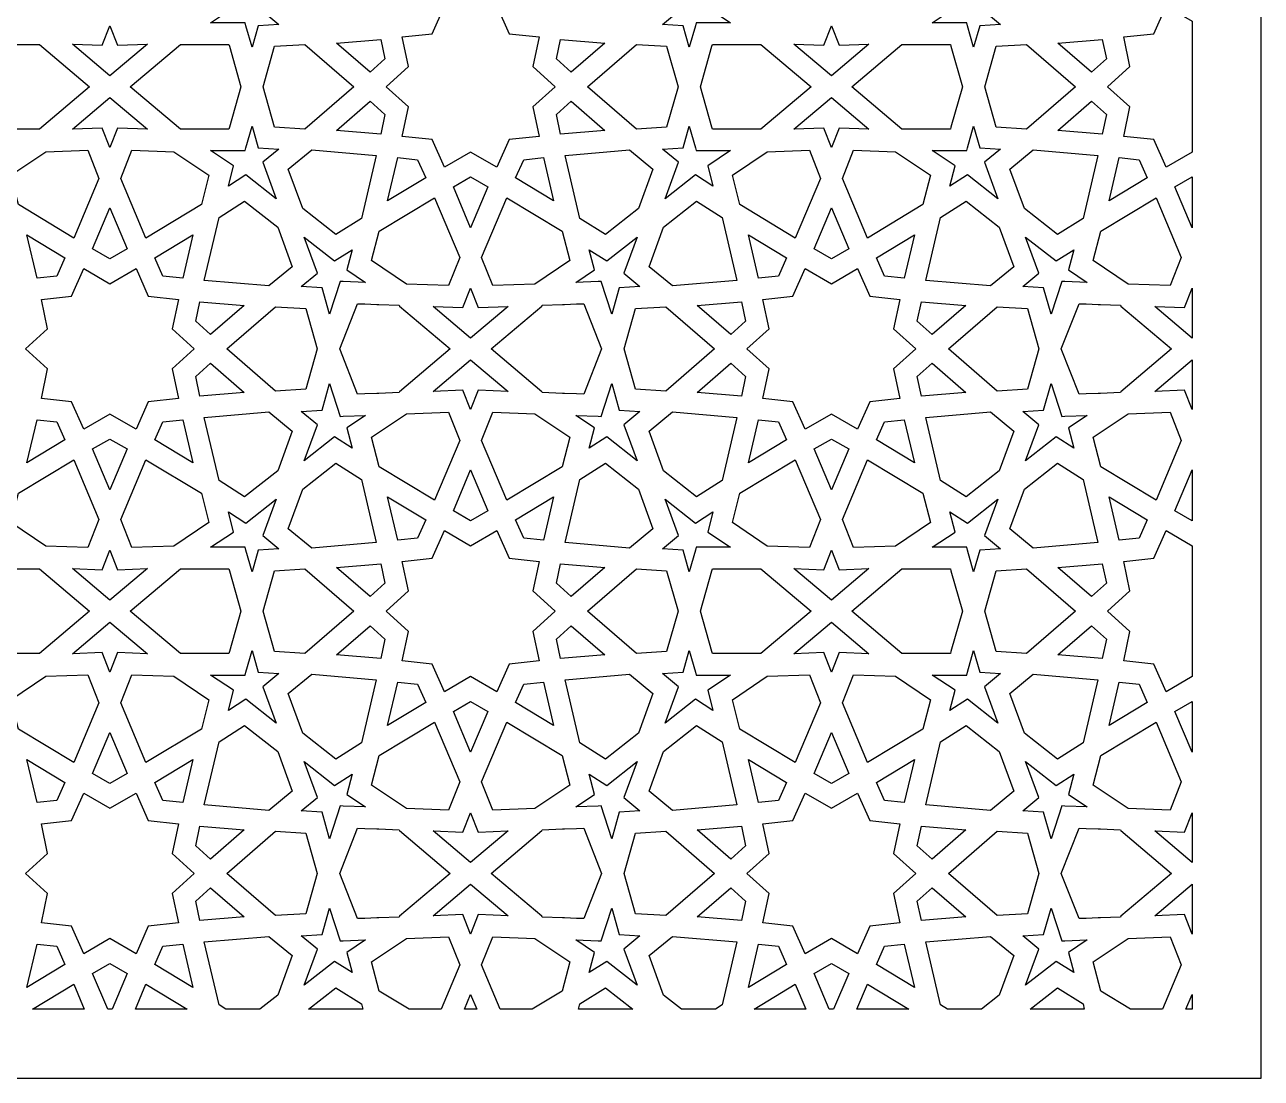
# Model space of a CAD drawing. Extents: x -500 to 500, y -1000 to 1000.
# Drawn here: x -37 to 500, y -1000 to -542 of the extents above; entities that cross this region are included whole.
import ezdxf

# ---------------------------------------------------------------- set-up
doc = ezdxf.new("R2010")
doc.units = 0
doc.layers.add('PLAN_1', color=18, linetype='CONTINUOUS')

msp = doc.modelspace()

# ---------------------------------------------------------------- linework, layer by layer
at = {"layer": 'PLAN_1'}
for points in [[(-500, -1000), (500, -1000), (500, 1000), (-500, 1000)], [(66.44, -536.57), (73.42, -542.34), (64.38, -542.9), (61.73, -552.27), (59.07, -542.9), (58.74, -541.67), (43.76, -541.67), (53.71, -535.02), (51.45, -526.25), (59.09, -531.11), (72.24, -520.77)], [(254.24, -531.11), (261.88, -526.25), (259.62, -535.02), (269.58, -541.67), (254.59, -541.67), (254.26, -542.9), (251.61, -552.27), (248.95, -542.9), (239.92, -542.34), (246.9, -536.57), (241.09, -520.77)], [(379.77, -536.57), (386.75, -542.34), (377.72, -542.9), (375.06, -552.27), (372.4, -542.9), (372.07, -541.67), (357.09, -541.67), (367.05, -535.02), (364.79, -526.25), (372.43, -531.11), (385.58, -520.77)], [(470, -540.99), (470, -540.99), (470, -597.8), (470, -597.79), (458.64, -604.35), (453.3, -592.37), (440.26, -591), (442.99, -578.17), (433.24, -569.4), (433.24, -569.39), (433.24, -569.39), (433.24, -569.39), (433.24, -569.39), (442.99, -560.61), (440.26, -547.78), (453.3, -546.41), (458.64, -534.43)], [(3.34, -551.39), (16.28, -550.9), (0.01, -564.64), (0.01, -564.64), (0.01, -564.64), (0, -564.64), (0, -564.64), (0, -564.64), (-0.01, -564.64), (-0.01, -564.64), (-0.01, -564.64), (-16.28, -550.9), (-3.34, -551.39), (-0.01, -542.96), (-0.01, -542.97), (0, -542.96), (0.01, -542.97), (0.01, -542.96)], [(316.67, -551.39), (329.61, -550.9), (313.34, -564.64), (313.34, -564.64), (313.34, -564.64), (313.34, -564.64), (313.33, -564.64), (313.33, -564.64), (313.33, -564.64), (313.33, -564.64), (313.32, -564.64), (297.06, -550.9), (310, -551.39), (313.33, -542.96), (313.33, -542.97), (313.33, -542.96), (313.34, -542.97), (313.34, -542.96)], [(-8.86, -569.39), (-30.63, -587.78), (-51.67, -587.78), (-51.89, -586.97), (-56.87, -569.39), (-51.89, -551.81), (-51.67, -551), (-30.63, -551)], [(51.89, -551.81), (56.87, -569.39), (51.89, -586.97), (51.67, -587.78), (30.63, -587.78), (8.86, -569.39), (30.63, -551), (51.67, -551)], [(105.97, -569.39), (84.72, -587.78), (71.56, -586.97), (66.58, -569.39), (71.56, -551.81), (84.72, -551)], [(119.4, -557.28), (112.97, -563.07), (98.36, -550.44), (117.6, -548.82)], [(214.98, -550.44), (200.37, -563.07), (193.94, -557.28), (195.74, -548.82)], [(241.77, -551.81), (246.75, -569.39), (241.77, -586.97), (228.62, -587.78), (207.36, -569.39), (228.62, -551)], [(304.47, -569.39), (282.7, -587.78), (261.66, -587.78), (261.45, -586.97), (256.46, -569.39), (261.45, -551.81), (261.66, -551), (282.7, -551)], [(365.22, -551.81), (370.21, -569.39), (365.22, -586.97), (365, -587.78), (343.97, -587.78), (322.19, -569.39), (343.97, -551), (365, -551)], [(419.31, -569.39), (398.05, -587.78), (384.9, -586.97), (379.91, -569.39), (384.9, -551.81), (398.05, -551)], [(432.73, -557.28), (426.3, -563.07), (411.69, -550.44), (430.93, -548.82)], [(16.28, -587.89), (3.34, -587.39), (0.01, -595.82), (0.01, -595.81), (0, -595.82), (-0.01, -595.81), (-0.01, -595.82), (-3.34, -587.39), (-16.28, -587.89), (-0.01, -574.14), (-0.01, -574.14), (-0.01, -574.14), (0, -574.14), (0, -574.14), (0, -574.14), (0.01, -574.14), (0.01, -574.14), (0.01, -574.14)], [(329.61, -587.89), (316.67, -587.39), (313.34, -595.82), (313.34, -595.81), (313.33, -595.82), (313.33, -595.81), (313.33, -595.82), (310, -587.39), (297.06, -587.89), (313.32, -574.14), (313.33, -574.14), (313.33, -574.14), (313.33, -574.14), (313.33, -574.14), (313.34, -574.14), (313.34, -574.14), (313.34, -574.14), (313.34, -574.14)], [(119.4, -581.5), (117.6, -589.96), (98.36, -588.34), (112.97, -575.71)], [(214.98, -588.34), (195.74, -589.96), (193.94, -581.5), (200.37, -575.71)], [(432.73, -581.5), (430.93, -589.96), (411.69, -588.34), (426.3, -575.71)], [(64.38, -595.88), (73.42, -596.44), (66.44, -602.21), (72.24, -618.01), (59.09, -607.67), (51.45, -612.53), (53.71, -603.76), (43.76, -597.11), (58.74, -597.11), (59.07, -595.88), (61.73, -586.51)], [(254.26, -595.88), (254.59, -597.11), (269.58, -597.11), (259.62, -603.76), (261.88, -612.53), (254.24, -607.67), (241.09, -618.01), (246.9, -602.21), (239.92, -596.44), (248.95, -595.88), (251.61, -586.51)], [(377.72, -595.88), (386.75, -596.44), (379.77, -602.21), (385.58, -618.01), (372.43, -607.67), (364.79, -612.53), (367.05, -603.76), (357.09, -597.11), (372.07, -597.11), (372.4, -595.88), (375.06, -586.51)], [(-4.75, -609.24), (-15.67, -635.13), (-39.73, -620.6), (-43.02, -607.84), (-27.84, -597.67), (-9.59, -596.98)], [(27.84, -597.67), (43.02, -607.84), (39.73, -620.6), (15.67, -635.13), (4.75, -609.24), (9.59, -596.98)], [(115.65, -599.19), (109.27, -626.56), (98.15, -633.63), (83.78, -622.34), (77.48, -605.2), (87.65, -596.8)], [(133.63, -601.09), (137.15, -609), (120.63, -618.99), (125.03, -600.19)], [(192.71, -618.99), (176.19, -609), (179.7, -601.09), (188.31, -600.19)], [(235.85, -605.2), (229.55, -622.34), (215.19, -633.63), (204.07, -626.56), (197.68, -599.19), (225.69, -596.8)], [(308.59, -609.24), (297.66, -635.13), (273.6, -620.6), (270.32, -607.84), (285.49, -597.67), (303.75, -596.98)], [(341.18, -597.67), (356.35, -607.84), (353.06, -620.6), (329, -635.13), (318.08, -609.24), (322.92, -596.98)], [(428.99, -599.19), (422.6, -626.56), (411.48, -633.63), (397.12, -622.34), (390.82, -605.2), (400.98, -596.8)], [(446.96, -601.09), (450.48, -609), (433.96, -618.99), (438.36, -600.19)], [(164.16, -612.9), (156.67, -630.7), (156.67, -630.69), (156.66, -630.7), (149.17, -612.9), (156.66, -608.58), (156.67, -608.58), (156.67, -608.58)], [(470, -608.58), (470, -630.69), (470, -630.7), (462.5, -612.9), (470, -608.58)], [(7.5, -639.83), (0, -644.16), (-7.5, -639.83), (-0.01, -622.04), (0, -622.05), (0.01, -622.04)], [(72.89, -630.39), (79.18, -647.54), (69.02, -655.93), (41.02, -653.55), (47.4, -626.18), (58.52, -619.1)], [(151.92, -643.5), (147.08, -655.76), (128.83, -655.07), (113.65, -644.9), (116.94, -632.14), (141, -617.6)], [(196.39, -632.14), (199.68, -644.9), (184.51, -655.07), (166.25, -655.76), (161.41, -643.5), (172.34, -617.6)], [(265.93, -626.18), (272.32, -653.55), (244.31, -655.93), (234.15, -647.54), (240.45, -630.39), (254.81, -619.1)], [(320.83, -639.83), (313.33, -644.16), (305.84, -639.83), (313.33, -622.04), (313.33, -622.05), (313.34, -622.04)], [(386.22, -630.39), (392.52, -647.54), (382.36, -655.93), (354.35, -653.55), (360.74, -626.18), (371.86, -619.1)], [(465.25, -643.5), (460.41, -655.76), (442.16, -655.07), (426.98, -644.9), (430.27, -632.14), (454.33, -617.6)], [(-19.52, -643.74), (-23.04, -651.64), (-31.64, -652.55), (-36.04, -633.75)], [(31.64, -652.55), (23.04, -651.64), (19.52, -643.74), (36.04, -633.75)], [(97.57, -645.06), (105.21, -640.21), (102.95, -648.97), (111.04, -654.39), (101.31, -654.03), (100.04, -653.96), (95.41, -668.21), (92.16, -656.68), (83.13, -656.12), (90.11, -650.36), (84.34, -634.66)], [(223.23, -650.36), (230.21, -656.12), (221.17, -656.68), (217.93, -668.21), (213.29, -653.96), (212.02, -654.03), (202.29, -654.39), (210.38, -648.97), (208.12, -640.21), (215.76, -645.06), (228.99, -634.66)], [(293.81, -643.74), (290.3, -651.64), (281.69, -652.55), (277.29, -633.75)], [(344.98, -652.55), (336.37, -651.64), (332.85, -643.74), (349.37, -633.75)], [(410.91, -645.06), (418.55, -640.21), (416.29, -648.97), (424.38, -654.39), (414.65, -654.03), (413.37, -653.96), (408.74, -668.21), (405.5, -656.68), (396.46, -656.12), (403.44, -650.36), (397.67, -634.66)], [(16.7, -660.37), (29.74, -661.74), (27.02, -674.57), (36.67, -683.27), (36.67, -683.27), (36.67, -683.27), (27.02, -691.97), (29.74, -704.8), (16.7, -706.17), (11.36, -718.15), (0, -711.59), (-11.36, -718.15), (-16.7, -706.17), (-29.74, -704.8), (-27.02, -691.97), (-36.67, -683.27), (-36.67, -683.27), (-36.67, -683.27), (-27.02, -674.57), (-29.74, -661.74), (-16.7, -660.37), (-11.36, -648.39), (0, -654.95), (11.36, -648.39)], [(330.03, -660.37), (343.08, -661.74), (340.35, -674.57), (350.01, -683.27), (350.01, -683.27), (350.01, -683.27), (340.35, -691.97), (343.08, -704.8), (330.03, -706.17), (324.7, -718.15), (313.33, -711.59), (301.97, -718.15), (296.64, -706.17), (283.59, -704.8), (286.32, -691.97), (276.66, -683.27), (276.66, -683.27), (276.66, -683.27), (286.32, -674.57), (283.59, -661.74), (296.64, -660.37), (301.97, -648.39), (313.33, -654.95), (324.7, -648.39)], [(160, -665.34), (172.94, -664.85), (156.67, -678.6), (140.39, -664.85), (153.33, -665.34), (156.66, -656.92), (156.66, -656.93), (156.67, -656.92), (156.67, -656.93), (156.67, -656.92)], [(470, -678.6), (453.73, -664.85), (466.67, -665.34), (469.99, -656.92), (470, -656.93), (470, -656.92)], [(58.31, -664.4), (43.7, -677.02), (37.27, -671.24), (39.07, -662.77)], [(85.11, -665.77), (90.07, -683.27), (85.11, -700.77), (71.95, -701.58), (50.79, -683.27), (71.95, -664.95)], [(110.69, -663.73), (115.9, -663.92), (116.83, -663.92), (125.57, -664.29), (125.71, -664.67), (147.72, -683.27), (125.71, -701.87), (125.57, -702.25), (116.83, -702.61), (115.9, -702.61), (110.69, -702.81), (107.57, -702.93), (99.81, -683.27), (107.57, -663.61)], [(213.52, -683.27), (205.76, -702.93), (202.64, -702.81), (197.43, -702.61), (196.5, -702.61), (187.76, -702.25), (187.63, -701.87), (165.61, -683.27), (165.62, -683.27), (165.61, -683.27), (187.63, -664.67), (187.76, -664.29), (196.5, -663.92), (197.43, -663.92), (202.64, -663.73), (205.76, -663.61)], [(262.55, -683.27), (241.38, -701.58), (228.23, -700.77), (223.27, -683.27), (228.23, -665.77), (241.38, -664.95)], [(276.06, -671.24), (269.63, -677.02), (255.02, -664.4), (274.26, -662.77)], [(371.64, -664.4), (357.04, -677.02), (350.61, -671.24), (352.41, -662.77)], [(398.44, -665.77), (403.4, -683.27), (398.44, -700.77), (385.29, -701.58), (364.12, -683.27), (385.29, -664.95)], [(424.02, -663.73), (429.23, -663.92), (430.17, -663.92), (438.9, -664.29), (439.04, -664.67), (461.05, -683.27), (461.05, -683.27), (439.04, -701.87), (438.9, -702.25), (430.17, -702.61), (429.23, -702.61), (424.02, -702.81), (420.9, -702.93), (413.14, -683.27), (420.9, -663.61)], [(58.31, -702.14), (39.07, -703.76), (37.27, -695.3), (43.7, -689.51)], [(172.94, -701.68), (160, -701.19), (156.67, -709.62), (156.67, -709.61), (156.67, -709.62), (156.66, -709.61), (156.66, -709.62), (153.33, -701.19), (140.39, -701.68), (156.67, -687.94)], [(276.06, -695.3), (274.26, -703.76), (255.02, -702.14), (269.63, -689.51)], [(371.64, -702.14), (352.41, -703.76), (350.61, -695.3), (357.04, -689.51)], [(470, -709.62), (470, -709.61), (469.99, -709.62), (466.67, -701.19), (453.73, -701.68), (470, -687.94)], [(100.04, -712.58), (101.31, -712.51), (111.04, -712.14), (102.95, -717.56), (105.21, -726.33), (97.57, -721.47), (84.34, -731.88), (90.11, -716.18), (83.13, -710.41), (92.16, -709.85), (95.41, -698.33)], [(221.17, -709.85), (230.21, -710.41), (223.23, -716.18), (228.99, -731.88), (215.76, -721.47), (208.12, -726.33), (210.38, -717.56), (202.29, -712.14), (212.02, -712.51), (213.29, -712.58), (217.93, -698.33)], [(413.37, -712.58), (414.65, -712.51), (424.38, -712.14), (416.29, -717.56), (418.55, -726.33), (410.91, -721.47), (397.67, -731.88), (403.44, -716.18), (396.46, -710.41), (405.5, -709.85), (408.74, -698.33)], [(-23.04, -714.89), (-19.52, -722.8), (-36.04, -732.79), (-31.64, -713.99)], [(36.04, -732.79), (19.52, -722.8), (23.04, -714.89), (31.64, -713.99)], [(79.18, -719), (72.89, -736.14), (58.52, -747.43), (47.4, -740.36), (41.02, -712.99), (69.02, -710.6)], [(151.92, -723.04), (141, -748.93), (116.94, -734.4), (113.65, -721.64), (128.83, -711.47), (147.08, -710.78)], [(184.51, -711.47), (199.68, -721.64), (196.39, -734.4), (172.34, -748.93), (161.41, -723.04), (166.25, -710.78)], [(272.32, -712.99), (265.93, -740.36), (254.81, -747.43), (240.45, -736.14), (234.15, -719), (244.31, -710.6)], [(290.3, -714.89), (293.81, -722.8), (277.29, -732.79), (281.69, -713.99)], [(349.37, -732.79), (332.85, -722.8), (336.37, -714.89), (344.98, -713.99)], [(392.52, -719), (386.22, -736.14), (371.86, -747.43), (360.74, -740.36), (354.35, -712.99), (382.36, -710.6)], [(465.25, -723.04), (454.33, -748.93), (430.27, -734.4), (426.98, -721.64), (442.16, -711.47), (460.41, -710.78)], [(7.5, -726.7), (0.01, -744.5), (0, -744.49), (-0.01, -744.5), (-7.5, -726.7), (0, -722.38)], [(320.83, -726.7), (313.34, -744.5), (313.33, -744.49), (313.33, -744.5), (305.84, -726.7), (313.33, -722.38)], [(-4.75, -757.3), (-9.59, -769.56), (-27.84, -768.87), (-43.02, -758.7), (-39.73, -745.93), (-15.67, -731.4)], [(39.73, -745.93), (43.02, -758.7), (27.84, -768.87), (9.59, -769.56), (4.75, -757.3), (15.67, -731.4)], [(109.27, -739.98), (115.65, -767.35), (87.65, -769.73), (77.48, -761.34), (83.78, -744.19), (98.15, -732.9)], [(229.55, -744.19), (235.85, -761.34), (225.69, -769.73), (197.68, -767.35), (204.07, -739.98), (215.19, -732.9)], [(308.59, -757.3), (303.75, -769.56), (285.49, -768.87), (270.32, -758.7), (273.6, -745.93), (297.66, -731.4)], [(353.06, -745.93), (356.35, -758.7), (341.18, -768.87), (322.92, -769.56), (318.08, -757.3), (329, -731.4)], [(422.6, -739.98), (428.99, -767.35), (400.98, -769.73), (390.82, -761.34), (397.12, -744.19), (411.48, -732.9)], [(164.16, -753.63), (156.67, -757.96), (156.67, -757.96), (156.66, -757.96), (149.17, -753.63), (156.66, -735.84), (156.67, -735.84), (156.67, -735.84)], [(470, -735.84), (470, -757.96), (470, -757.96), (462.5, -753.63), (470, -735.84)], [(66.44, -764.33), (73.42, -770.1), (64.38, -770.65), (61.73, -780.02), (59.07, -770.65), (58.74, -769.42), (43.76, -769.42), (53.71, -762.77), (51.45, -754.01), (59.09, -758.86), (72.24, -748.53)], [(137.15, -757.54), (133.63, -765.44), (125.03, -766.35), (120.63, -747.55)], [(188.31, -766.35), (179.7, -765.44), (176.19, -757.54), (192.71, -747.55)], [(254.24, -758.86), (261.88, -754.01), (259.62, -762.77), (269.58, -769.42), (254.59, -769.42), (254.26, -770.65), (251.61, -780.02), (248.95, -770.65), (239.92, -770.1), (246.9, -764.33), (241.09, -748.53)], [(379.77, -764.33), (386.75, -770.1), (377.72, -770.65), (375.06, -780.02), (372.4, -770.65), (372.07, -769.42), (357.09, -769.42), (367.05, -762.77), (364.79, -754.01), (372.43, -758.86), (385.58, -748.53)], [(450.48, -757.54), (446.96, -765.44), (438.36, -766.35), (433.96, -747.55)], [(173.36, -774.17), (186.41, -775.54), (183.68, -788.37), (193.43, -797.14), (193.43, -797.14), (193.43, -797.15), (193.43, -797.15), (193.43, -797.15), (183.68, -805.93), (186.41, -818.76), (173.36, -820.13), (168.03, -832.11), (156.67, -825.55), (156.67, -825.55), (156.66, -825.55), (145.3, -832.11), (139.97, -820.13), (126.93, -818.76), (129.65, -805.93), (119.91, -797.15), (119.91, -797.15), (119.91, -797.15), (119.91, -797.14), (119.91, -797.14), (129.65, -788.37), (126.93, -775.54), (139.97, -774.17), (145.3, -762.18), (156.66, -768.74), (156.67, -768.74), (156.67, -768.74), (168.03, -762.18)], [(470, -768.74), (470, -768.74), (470, -825.55), (470, -825.55), (458.64, -832.11), (453.3, -820.13), (440.26, -818.76), (442.99, -805.93), (433.24, -797.15), (433.24, -797.15), (433.24, -797.15), (433.24, -797.14), (433.24, -797.14), (442.99, -788.37), (440.26, -775.54), (453.3, -774.17), (458.64, -762.18)], [(3.34, -779.14), (16.28, -778.65), (0.01, -792.39), (0.01, -792.39), (0.01, -792.39), (0, -792.39), (0, -792.39), (0, -792.39), (-0.01, -792.39), (-0.01, -792.39), (-0.01, -792.39), (-16.28, -778.65), (-3.34, -779.14), (-0.01, -770.72), (-0.01, -770.72), (0, -770.72), (0.01, -770.72), (0.01, -770.72)], [(316.67, -779.14), (329.61, -778.65), (313.34, -792.39), (313.34, -792.39), (313.34, -792.39), (313.34, -792.39), (313.33, -792.39), (313.33, -792.39), (313.33, -792.39), (313.33, -792.39), (313.32, -792.39), (297.06, -778.65), (310, -779.14), (313.33, -770.72), (313.33, -770.72), (313.33, -770.72), (313.34, -770.72), (313.34, -770.72)], [(119.4, -785.03), (112.97, -790.82), (98.36, -778.2), (117.6, -776.57)], [(214.98, -778.2), (200.37, -790.82), (193.94, -785.03), (195.74, -776.57)], [(432.73, -785.03), (426.3, -790.82), (411.69, -778.2), (430.93, -776.57)], [(-8.86, -797.15), (-30.63, -815.54), (-51.67, -815.54), (-51.89, -814.73), (-56.87, -797.15), (-51.89, -779.57), (-51.67, -778.75), (-30.63, -778.75)], [(51.67, -778.75), (51.89, -779.57), (56.87, -797.15), (51.89, -814.73), (51.67, -815.54), (30.63, -815.54), (8.86, -797.15), (30.63, -778.75)], [(105.97, -797.15), (84.72, -815.54), (71.56, -814.73), (66.58, -797.15), (71.56, -779.57), (84.72, -778.75)], [(241.77, -779.57), (246.75, -797.15), (241.77, -814.73), (228.62, -815.54), (207.36, -797.15), (228.62, -778.75)], [(304.47, -797.15), (282.7, -815.54), (261.66, -815.54), (261.45, -814.73), (256.46, -797.15), (261.45, -779.57), (261.66, -778.75), (282.7, -778.75)], [(365, -778.75), (365.22, -779.57), (370.21, -797.15), (365.22, -814.73), (365, -815.54), (343.97, -815.54), (322.19, -797.15), (343.97, -778.75)], [(419.31, -797.15), (398.05, -815.54), (384.9, -814.73), (379.91, -797.15), (384.9, -779.57), (398.05, -778.75)], [(16.28, -815.64), (3.34, -815.15), (0.01, -823.57), (0.01, -823.57), (0, -823.57), (-0.01, -823.57), (-0.01, -823.57), (-3.34, -815.15), (-16.28, -815.64), (-0.01, -801.9), (-0.01, -801.9), (-0.01, -801.9), (0, -801.9), (0, -801.9), (0, -801.9), (0.01, -801.9), (0.01, -801.9), (0.01, -801.9)], [(119.4, -809.26), (117.6, -817.72), (98.36, -816.09), (112.97, -803.47)], [(214.98, -816.09), (195.74, -817.72), (193.94, -809.26), (200.37, -803.47)], [(329.61, -815.64), (316.67, -815.15), (313.34, -823.57), (313.34, -823.57), (313.33, -823.57), (313.33, -823.57), (313.33, -823.57), (310, -815.15), (297.06, -815.64), (313.32, -801.9), (313.33, -801.9), (313.33, -801.9), (313.33, -801.9), (313.33, -801.9), (313.34, -801.9), (313.34, -801.9), (313.34, -801.9), (313.34, -801.9)], [(432.73, -809.26), (430.93, -817.72), (411.69, -816.09), (426.3, -803.47)], [(64.38, -823.64), (73.42, -824.2), (66.44, -829.96), (72.24, -845.76), (59.09, -835.43), (51.45, -840.29), (53.71, -831.52), (43.76, -824.87), (58.74, -824.87), (59.07, -823.64), (61.73, -814.27)], [(254.26, -823.64), (254.59, -824.87), (269.58, -824.87), (259.62, -831.52), (261.88, -840.29), (254.24, -835.43), (241.09, -845.76), (246.9, -829.96), (239.92, -824.2), (248.95, -823.64), (251.61, -814.27)], [(377.72, -823.64), (386.75, -824.2), (379.77, -829.96), (385.58, -845.76), (372.43, -835.43), (364.79, -840.29), (367.05, -831.52), (357.09, -824.87), (372.07, -824.87), (372.4, -823.64), (375.06, -814.27)], [(-4.75, -836.99), (-15.67, -862.89), (-39.73, -848.36), (-43.02, -835.6), (-27.84, -825.43), (-9.59, -824.73)], [(27.84, -825.43), (43.02, -835.6), (39.73, -848.36), (15.67, -862.89), (4.75, -836.99), (9.59, -824.73)], [(115.65, -826.95), (109.27, -854.32), (98.15, -861.39), (83.78, -850.1), (77.48, -832.95), (87.65, -824.56)], [(235.85, -832.95), (229.55, -850.1), (215.19, -861.39), (204.07, -854.32), (197.68, -826.95), (225.69, -824.56)], [(308.59, -836.99), (297.66, -862.89), (273.6, -848.36), (270.32, -835.6), (285.49, -825.43), (303.75, -824.73)], [(341.18, -825.43), (356.35, -835.6), (353.06, -848.36), (329, -862.89), (318.08, -836.99), (322.92, -824.73)], [(428.99, -826.95), (422.6, -854.32), (411.48, -861.39), (397.12, -850.1), (390.82, -832.95), (400.98, -824.56)], [(133.63, -828.85), (137.15, -836.75), (120.63, -846.75), (125.03, -827.95)], [(192.71, -846.75), (176.19, -836.75), (179.7, -828.85), (188.31, -827.95)], [(446.96, -828.85), (450.48, -836.75), (433.96, -846.75), (438.36, -827.95)], [(164.16, -840.66), (156.67, -858.45), (156.67, -858.45), (156.66, -858.45), (149.17, -840.66), (156.66, -836.33), (156.67, -836.34), (156.67, -836.33)], [(470, -836.34), (470, -858.45), (470, -858.45), (462.5, -840.66), (470, -836.33)], [(72.89, -858.15), (79.18, -875.3), (69.02, -883.69), (41.02, -881.3), (47.4, -853.93), (58.52, -846.86)], [(151.92, -871.26), (147.08, -883.52), (128.83, -882.82), (113.65, -872.65), (116.94, -859.89), (141, -845.36)], [(196.39, -859.89), (199.68, -872.65), (184.51, -882.82), (166.25, -883.52), (161.41, -871.26), (172.34, -845.36)], [(265.93, -853.93), (272.32, -881.3), (244.31, -883.69), (234.15, -875.3), (240.45, -858.15), (254.81, -846.86)], [(386.22, -858.15), (392.52, -875.3), (382.36, -883.69), (354.35, -881.3), (360.74, -853.93), (371.86, -846.86)], [(465.25, -871.26), (460.41, -883.52), (442.16, -882.82), (426.98, -872.65), (430.27, -859.89), (454.33, -845.36)], [(7.5, -867.59), (0, -871.92), (-7.5, -867.59), (-0.01, -849.8), (0, -849.8), (0.01, -849.8)], [(320.83, -867.59), (313.33, -871.92), (305.84, -867.59), (313.33, -849.8), (313.33, -849.8), (313.34, -849.8)], [(-19.52, -871.5), (-23.04, -879.4), (-31.64, -880.3), (-36.04, -861.5)], [(31.64, -880.3), (23.04, -879.4), (19.52, -871.5), (36.04, -861.5)], [(97.57, -872.82), (105.21, -867.96), (102.95, -876.73), (111.04, -882.15), (101.31, -881.78), (100.04, -881.71), (95.41, -895.97), (92.16, -884.44), (83.13, -883.88), (90.11, -878.11), (84.34, -862.42)], [(223.23, -878.11), (230.21, -883.88), (221.17, -884.44), (217.93, -895.97), (213.29, -881.71), (212.02, -881.78), (202.29, -882.15), (210.38, -876.73), (208.12, -867.96), (215.76, -872.82), (228.99, -862.42)], [(293.81, -871.5), (290.3, -879.4), (281.69, -880.3), (277.29, -861.5)], [(344.98, -880.3), (336.37, -879.4), (332.85, -871.5), (349.37, -861.5)], [(410.91, -872.82), (418.55, -867.96), (416.29, -876.73), (424.38, -882.15), (414.65, -881.78), (413.37, -881.71), (408.74, -895.97), (405.5, -884.44), (396.46, -883.88), (403.44, -878.11), (397.67, -862.42)], [(16.7, -888.12), (29.74, -889.5), (27.02, -902.32), (36.67, -911.02), (36.67, -911.02), (36.67, -911.03), (27.02, -919.73), (29.74, -932.55), (16.7, -933.92), (11.36, -945.91), (0, -939.35), (-11.36, -945.91), (-16.7, -933.92), (-29.74, -932.55), (-27.02, -919.73), (-36.67, -911.03), (-36.67, -911.02), (-36.67, -911.02), (-27.02, -902.32), (-29.74, -889.5), (-16.7, -888.12), (-11.36, -876.14), (0, -882.7), (11.36, -876.14)], [(330.03, -888.12), (343.08, -889.5), (340.35, -902.32), (350.01, -911.02), (350.01, -911.02), (350.01, -911.03), (340.35, -919.73), (343.08, -932.55), (330.03, -933.92), (324.7, -945.91), (313.33, -939.35), (301.97, -945.91), (296.64, -933.92), (283.59, -932.55), (286.32, -919.73), (276.66, -911.03), (276.66, -911.02), (276.66, -911.02), (286.32, -902.32), (283.59, -889.5), (296.64, -888.12), (301.97, -876.14), (313.33, -882.7), (324.7, -876.14)], [(160, -893.1), (172.94, -892.61), (156.67, -906.36), (140.39, -892.61), (153.33, -893.1), (156.66, -884.68), (156.66, -884.68), (156.67, -884.68), (156.67, -884.68), (156.67, -884.68)], [(470, -906.36), (453.73, -892.61), (466.67, -893.1), (469.99, -884.68), (470, -884.68), (470, -884.68)], [(58.31, -892.16), (43.7, -904.78), (37.27, -898.99), (39.07, -890.53)], [(110.69, -891.48), (115.9, -891.68), (116.83, -891.68), (125.57, -892.05), (125.71, -892.43), (147.72, -911.02), (125.71, -929.62), (125.57, -930), (116.83, -930.37), (115.9, -930.37), (110.69, -930.57), (107.57, -930.68), (99.81, -911.02), (107.57, -891.37)], [(213.52, -911.02), (205.76, -930.68), (202.64, -930.57), (197.43, -930.37), (196.5, -930.37), (187.76, -930), (187.63, -929.62), (165.61, -911.03), (165.62, -911.02), (165.61, -911.02), (187.63, -892.43), (187.76, -892.05), (196.5, -891.68), (197.43, -891.68), (202.64, -891.48), (205.76, -891.37)], [(276.06, -898.99), (269.63, -904.78), (255.02, -892.16), (274.26, -890.53)], [(371.64, -892.16), (357.04, -904.78), (350.61, -898.99), (352.41, -890.53)], [(424.02, -891.48), (429.23, -891.68), (430.17, -891.68), (438.9, -892.05), (439.04, -892.43), (461.05, -911.02), (461.05, -911.02), (439.04, -929.62), (438.9, -930), (430.17, -930.37), (429.23, -930.37), (424.02, -930.57), (420.9, -930.68), (413.14, -911.02), (420.9, -891.37)], [(85.11, -893.52), (90.07, -911.02), (85.11, -928.52), (71.95, -929.34), (50.79, -911.02), (71.95, -892.71)], [(262.55, -911.02), (241.38, -929.34), (228.23, -928.52), (223.27, -911.02), (228.23, -893.52), (241.38, -892.71)], [(398.44, -893.52), (403.4, -911.02), (398.44, -928.52), (385.29, -929.34), (364.12, -911.02), (385.29, -892.71)], [(58.31, -929.89), (39.07, -931.52), (37.27, -923.06), (43.7, -917.27)], [(172.94, -929.44), (160, -928.95), (156.67, -937.37), (156.67, -937.37), (156.67, -937.37), (156.66, -937.37), (156.66, -937.37), (153.33, -928.95), (140.39, -929.44), (156.67, -915.69)], [(276.06, -923.06), (274.26, -931.52), (255.02, -929.89), (269.63, -917.27)], [(371.64, -929.89), (352.41, -931.52), (350.61, -923.06), (357.04, -917.27)], [(470, -937.37), (470, -937.37), (469.99, -937.37), (466.67, -928.95), (453.73, -929.44), (470, -915.69)], [(100.04, -940.33), (101.31, -940.27), (111.04, -939.9), (102.95, -945.32), (105.21, -954.09), (97.57, -949.23), (84.34, -959.63), (90.11, -943.93), (83.13, -938.17), (92.16, -937.61), (95.41, -926.08)], [(221.17, -937.61), (230.21, -938.17), (223.23, -943.93), (228.99, -959.63), (215.76, -949.23), (208.12, -954.09), (210.38, -945.32), (202.29, -939.9), (212.02, -940.27), (213.29, -940.33), (217.93, -926.08)], [(413.37, -940.33), (414.65, -940.27), (424.38, -939.9), (416.29, -945.32), (418.55, -954.09), (410.91, -949.23), (397.67, -959.63), (403.44, -943.93), (396.46, -938.17), (405.5, -937.61), (408.74, -926.08)], [(79.18, -946.75), (72.89, -963.9), (65.12, -970), (50.36, -970), (47.4, -968.12), (41.02, -940.74), (69.02, -938.36)], [(151.92, -950.79), (143.82, -970), (129.92, -970), (116.94, -962.16), (113.65, -949.4), (128.83, -939.23), (147.08, -938.53)], [(184.51, -939.23), (199.68, -949.4), (196.39, -962.16), (183.41, -970), (169.51, -970), (161.41, -950.79), (166.25, -938.53)], [(272.32, -940.74), (265.93, -968.12), (262.97, -970), (248.21, -970), (240.45, -963.9), (234.15, -946.75), (244.31, -938.36)], [(392.52, -946.75), (386.22, -963.9), (378.46, -970), (363.7, -970), (360.74, -968.12), (354.35, -940.74), (382.36, -938.36)], [(465.25, -950.79), (457.15, -970), (443.26, -970), (430.27, -962.16), (426.98, -949.4), (442.16, -939.23), (460.41, -938.53)], [(-23.04, -942.65), (-19.52, -950.55), (-36.04, -960.55), (-31.64, -941.75)], [(36.04, -960.55), (19.52, -950.55), (23.04, -942.65), (31.64, -941.75)], [(290.3, -942.65), (293.81, -950.55), (277.29, -960.55), (281.69, -941.75)], [(349.37, -960.55), (332.85, -950.55), (336.37, -942.65), (344.98, -941.75)], [(7.5, -954.46), (0.95, -970), (-0.95, -970), (-7.5, -954.46), (0, -950.13)], [(320.83, -954.46), (314.29, -970), (312.38, -970), (305.84, -954.46), (313.33, -950.13)], [(-11.1, -970), (-33.62, -970), (-15.67, -959.16)], [(33.62, -970), (11.1, -970), (15.67, -959.16)], [(109.27, -967.73), (109.8, -970), (86.26, -970), (98.15, -960.66)], [(227.07, -970), (203.54, -970), (204.07, -967.73), (215.19, -960.66)], [(302.24, -970), (279.72, -970), (297.66, -959.16)], [(346.95, -970), (324.43, -970), (329, -959.16)], [(422.6, -967.73), (423.13, -970), (399.6, -970), (411.48, -960.66)], [(159.37, -970), (153.97, -970), (156.66, -963.6), (156.67, -963.6), (156.67, -963.6)], [(470, -963.6), (470, -970), (467.3, -970), (470, -963.6)]]:
    msp.add_lwpolyline(points, close=True, dxfattribs=at)
msp.add_lwpolyline([(168.03, -534.43), (173.36, -546.41), (186.41, -547.78), (183.68, -560.61), (193.43, -569.39), (193.43, -569.39), (193.43, -569.39), (193.43, -569.39), (193.43, -569.4), (183.68, -578.17), (186.41, -591), (173.36, -592.37), (168.03, -604.35), (156.67, -597.79), (156.67, -597.8), (156.66, -597.79), (145.3, -604.35), (139.97, -592.37), (126.93, -591), (129.65, -578.17), (119.91, -569.4), (119.91, -569.39), (119.91, -569.39), (119.91, -569.39), (119.91, -569.39), (129.65, -560.61), (126.93, -547.78), (139.97, -546.41), (145.3, -534.43)], dxfattribs=at)

doc.saveas('drawing.dxf')
